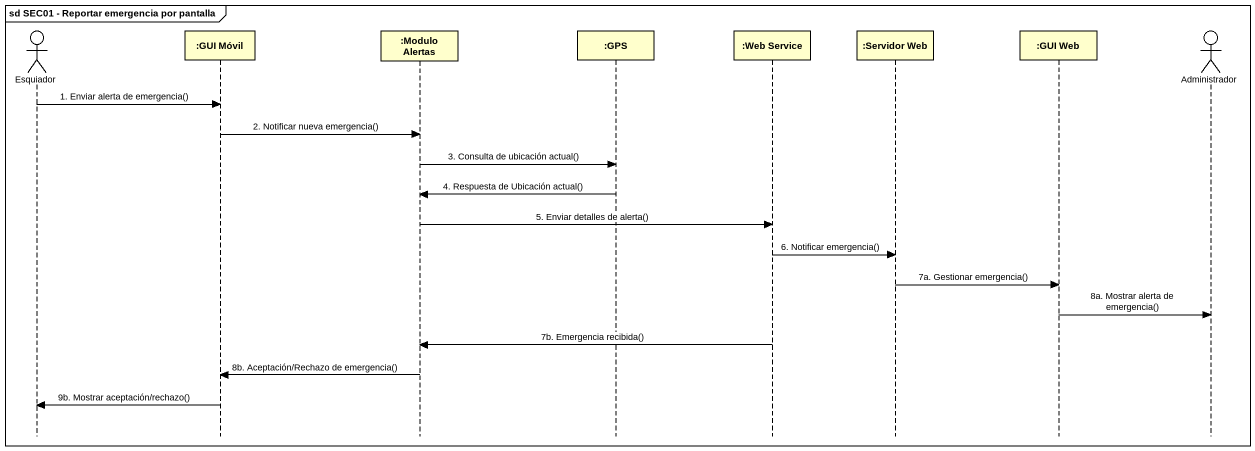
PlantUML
@startuml
mainframe sd SEC01 - Reportar emergencia por pantalla
hide footbox
actor Esquiador
participant ":GUI Móvil" as GUI_Móvil
participant ":Modulo Alertas" as Modulo_Alertas
participant ":GPS" as GPS
participant ":Web Service" as Web_Service
participant ":Servidor Web" as Servidor_Web
participant ":GUI Web" as GUI_Web
actor Administrador

Esquiador -> GUI_Móvil : 1. Enviar alerta de emergencia()
GUI_Móvil -> Modulo_Alertas : 2. Notificar nueva emergencia()
Modulo_Alertas -> GPS : 3. Consulta de ubicación actual()
GPS -> Modulo_Alertas : 4. Respuesta de Ubicación actual()
Modulo_Alertas -> Web_Service : 5. Enviar detalles de alerta()
Web_Service -> Servidor_Web : 6. Notificar emergencia()
Servidor_Web -> GUI_Web : 7a. Gestionar emergencia()
GUI_Web -> Administrador : 8a. Mostrar alerta de emergencia()
Web_Service -> Modulo_Alertas : 7b. Emergencia recibida()
Modulo_Alertas -> GUI_Móvil : 8b. Aceptación/Rechazo de emergencia()
GUI_Móvil -> Esquiador : 9b. Mostrar aceptación/rechazo()
@enduml
